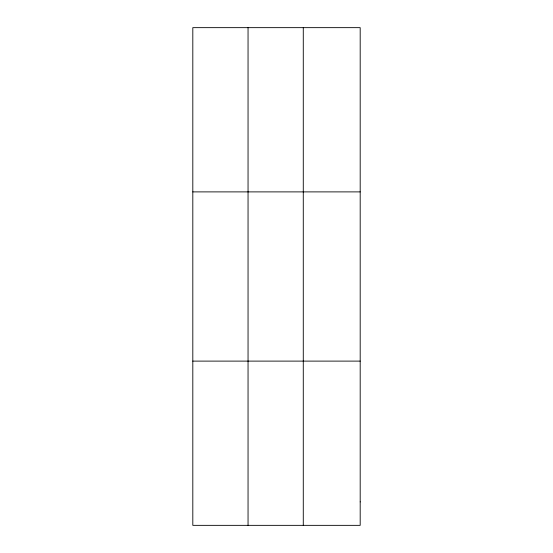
<?xml version="1.0" encoding="UTF-8"?>
<svg xmlns="http://www.w3.org/2000/svg" width="553" height="553" viewBox="0 0 553 553"><rect width="100%" height="100%" fill="white"/><g stroke="black" fill="none" stroke-linecap="round" stroke-linejoin="round"><path stroke-width="0.83" d="M248.048 525.35L248.048 27.65M303.279 525.35L303.279 27.65M192.81 191.891L360.19 191.891M192.81 361.109L360.19 361.109M360.19 501.889L360.19 525.35L192.81 525.35L192.81 27.65L360.19 27.65L360.19 501.889"/></g></svg>
